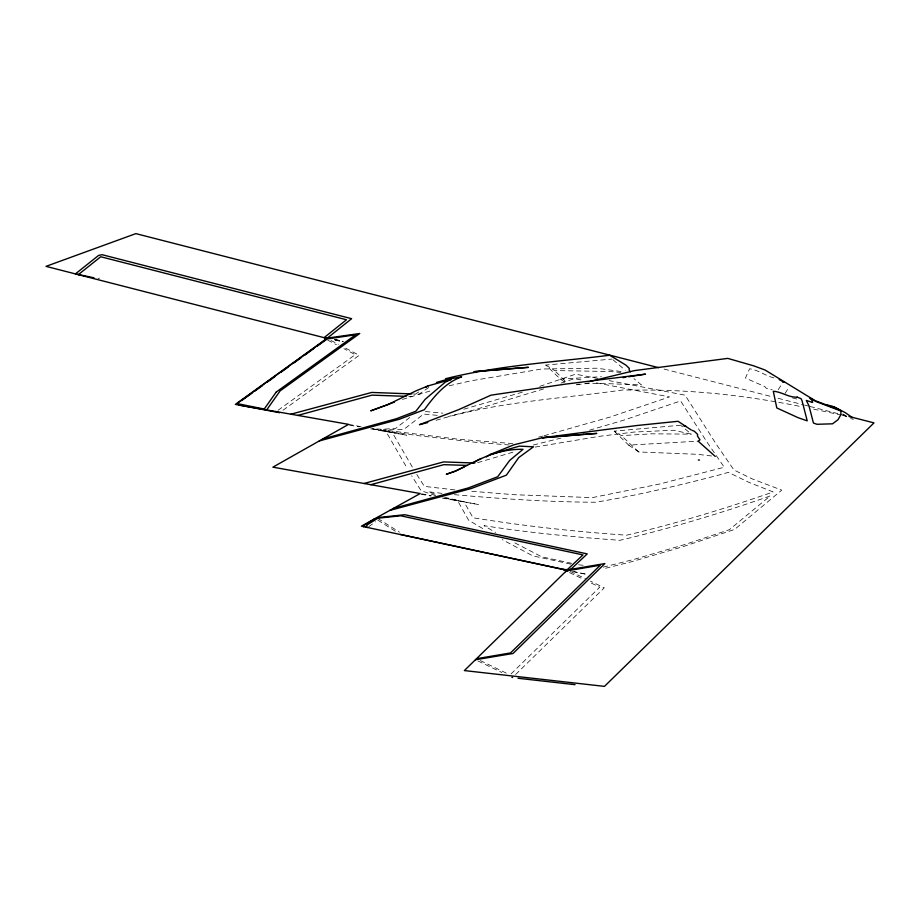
<?xml version="1.0" encoding="UTF-8"?>
<svg xmlns="http://www.w3.org/2000/svg" width="920" height="920" viewBox="0 0 920 920"><rect width="100%" height="100%" fill="white"/><g stroke="black" fill="none" stroke-linecap="round" stroke-linejoin="round"><path stroke-width="0.69" stroke-dasharray="4.6 3.45" d="M778.228 389.747L782.264 383.306M785.093 393.403L788.578 387.86M511.037 673.923L599.759 587.19L588.432 581.716M515.637 674.486L604.279 587.834L590.456 581.153M409.768 417.427L395.565 428.455L381.524 429.272L371.921 428.524M278.036 410.308L355.247 354.66L343.976 348.714M283.049 410.205L359.202 355.315L344.471 347.541M368.793 526.677L375.578 521.766M418.796 391.943L411.631 396.543L408.802 396.44M428.685 387.515L419.083 394.185L413.344 393.967M97.991 278.645L99.532 278.082M522.353 392.173L461.771 409.814M539.741 386.377L575.587 374.175L598.057 378.476M543.616 388.918L473.662 410.113L448.649 416.415M561.062 383.099L574.482 378.626L583.452 380.385M402.431 399.406L432.469 390.287M477.629 462.679L515.545 451.398M589.456 430.203L623.116 420.371L680.616 400.947L706.824 441.841L724.258 467.233L659.847 483.966L592.273 497.628L514.188 494.707L469.027 491.061M436.091 420.325C496.777 401.775 560.579 398.797 623.105 389.93L633.317 390.114C689.655 389.263 745.936 395.312 801.09 406.628M538.637 437.115L542.697 436.091M544.053 435.746L610.132 417.047L669.542 396.911L594.366 382.49M533.278 445.05L560.901 438.104M603.232 567.134L633.776 559.441L684.928 544.502L729.399 529.69L770.293 495.857L766.935 497.11C718.658 513.877 669.668 528.574 619.931 540.316C574.471 537.05 529.046 532.749 484.012 525.676L495.569 532.484M605.601 568.249L631.407 561.764L682.559 546.813L734.62 529.425L781.735 490.141L752.088 478.848L733.976 470.028L716.289 444.268L685.101 395.174L609.281 380.638M576.621 384.721L579.381 384.042M449.155 385.791L470.465 380.903L541.639 369.012L596.723 368.207L621.621 371.588M535.21 447.074L599.231 436.344L634.144 432.043L673.601 430.238L691.276 434.136L681.363 425.822M576.656 384.836L583.683 383.743M585.085 383.525L589.294 382.869M680.904 425.19L614.203 431.135L621.414 435.631L651.74 433.815L691.242 434.136M564.639 382.007L560.314 379.063L545.824 365.067L611.926 359.065M560.314 379.063L601.415 376.717M614.203 431.135L628.682 445.119L698.142 441.163M584.717 383.766L597.379 383.295L641.389 384.916L633.995 378.672M545.824 365.067L554.599 370.553L609.557 371.496L620.793 372.428M628.682 445.119L638.756 451.961L697.325 454.296L712.494 456.09M512.854 443.601L459.298 439.334L383.18 429.996L403.995 429.284L423.637 414.069L437.529 415.368M509.22 444.969L476.433 442.359L417.139 435.551L380.443 430.019L392.276 432.526L413.195 468.556M454.388 494.672C501.377 498.824 548.504 502.044 595.688 502.228C637.779 495.351 679.282 485.346 720.532 474.628L728.352 472.351L748.627 482.229L773.133 491.935L771.673 492.476C724.017 509.013 675.694 523.606 626.589 535.198C575.172 531.668 523.905 526.01 473.029 517.753L463.979 501.803L445.567 497.524M425.362 411.539L442.865 413.172M578.565 564.822L584.039 565.34M454.917 489.923L424.327 486.369L416.081 473.363M442.025 493.338L428.409 491.763L436.195 494.649M349.428 425.132L359.317 426.868M370.622 428.858L406.605 435.206L372.059 428.754M421.095 494.258L430.974 496.029M442.267 498.053L478.342 504.516L443.716 497.973M348.599 424.361L361.019 426.684M421.578 493.798L431.273 495.627M813.625 409.147L840.983 414.966M572.528 571.458L586.741 574.379L574.103 571.676M335.006 339.952L343.206 341.676M335.064 340.101L341.722 341.492M570.688 564.109L532.91 555.898L502.205 539.626M571.722 563.327L541.615 556.761L512.923 541.891M373.117 428.823L385.871 431.33L407.387 468.613M664.102 369.07L772.524 396.865M778.078 398.291L803.102 404.708M804.494 405.065L808.668 406.134M810.06 406.49L837.856 413.62M843.421 415.046L846.193 415.759M334.397 339.181L342.723 341.32M334.834 339.399L343.16 341.538M792.35 397.865L797.812 399.28M842.306 415.311L847.584 416.679L842.743 413.977M435.666 495.638L421.107 490.693L411.677 475.801M443.888 497.777L457.55 500.583L468.625 520.226L485.219 530M850.655 418.508L853.404 419.359M773.938 377.878C765.382 375.877 758.356 369.966 749.593 368.759L745.453 378.062L764.865 386.596L766.199 388.205L772.259 389.85M570.342 571.435L585.419 578.726M569.56 572.596L583.395 579.278M480.366 660.583L507.437 673.67M477.951 660.962L501.86 672.52M330.97 340.423L338.341 344.31M327.692 340.124L336.455 344.747M842.697 414.334L847.515 417.209M377.878 518.454L399.441 532.174M377.844 520.134L395.542 531.38M612.984 359.754L625.266 370.219M638.756 451.961L621.414 435.631M564.857 380.788L554.599 370.553"/><path stroke-width="1.38" d="M840.903 414.264L840.891 410.987L816.166 401.603L809.795 397.9L812.406 400.913L812.555 402.442M266.685 409.917L280.117 390.885L359.743 333.5L326.312 338.238L327.29 338.479M840.903 414.621L838.051 419.681L832.531 423.809L817.018 424.292L813.429 423.039L808.99 405.812L806.311 400.43L812.532 402.442M78.303 274.643L100.728 256.749L346.495 319.757L324.058 337.663L326.796 338.238M241.638 400.579L252.091 393.047M254.414 391.368L262.556 385.514M267.202 382.168L275.333 376.303M281.14 372.117L288.109 367.091M293.917 362.905L300.886 357.88M304.37 355.373L313.662 348.668M317.147 346.161L326.439 339.468M373.002 520.122L375.268 518.477L363.929 525.504L363.135 526.55L363.894 526.7M425.741 387.412L428.065 385.894L451.248 379.408L445.199 382.202L425.109 399.372L415.851 411.24L396.405 418.726L322.793 438.955M486.381 456.906L489.75 454.698L513.854 444.808L542.283 437.747L637.422 425.454L678.051 421.291L691.161 429.928M472.178 463.392C487.428 454.376 505.31 448.971 523.043 449.316L509.714 460.391L497.708 476.744L468.222 487.968L393.38 508.426M481.24 458.436L456.147 470.729L446.338 474.283L454.802 471.442L464.289 466.831M428.065 385.894L415.955 390.862L387.768 404.662L370.76 410.837L394.507 402.074M436.436 382.455L447.58 379.235L461.702 376.901C445.671 382.317 434.01 396.428 424.327 409.733L399.475 419.221L319.286 440.933M489.75 454.698L519.455 446.119L533.496 446.809L518.742 457.573L506.368 475.168L471.293 488.508L389.804 510.416M364.055 483.483L443.566 461.921L474.892 463.036M370.863 484.702L443.808 464.669L467.371 465.405M290.938 414.195L371.749 392.437L411.907 393.921M297.827 415.414L372.002 395.14L405.973 396.336M427.765 422.51L419.44 424.695L458.758 409.607L490.947 395.186L564.466 384.261L645.506 374.141L628.636 376.763M445.487 378.741C499.146 365.297 554.875 362.135 609.684 355.235L625.956 365.159L629.292 368.391L629.061 369.932L630.338 371.853M590.421 381.351L634.558 370.587L727.777 358.386L753.698 365.838L765.037 370.001L815.166 400.671L839.856 410.021L832.094 406.088L826.838 404.984M566.237 570.986L600.288 565.202L510.554 652.924L476.491 658.72M475.444 659.744L513.015 653.499L604.865 563.569L568.79 569.698L563.327 569.503L567.318 570.354L566.708 570.239L582.992 554.909L400.706 515.786L377.89 518.202L367.735 524.503L365.746 527.102L367.655 527.493M623.024 377.637L625.83 377.2M782.943 382.237L783.782 382.11L779.182 379.558M376.683 517.695L404.742 514.728L587.236 553.897L571.285 568.905L565.582 571.63M698.303 459.977L699.499 460.103M511.934 677.384L512.578 677.476M518.029 678.258L575.058 684.687M238.82 405.053L279.588 412.7M94.012 277.805L75.417 273.907L98.555 255.438L102.085 254.702L351.647 318.688L326.945 338.399L235.37 404.397L348.599 424.361L272.895 467.164L420.198 493.534L361.41 526.171L566.95 570.285L464.358 670.577L604.463 686.377L874 422.878L848.976 416.472M327.083 338.433L46 266.363L135.861 233.623L658.536 367.643M683.433 425.741L685.952 426.282M400.257 534.37L567.111 570.181M692.219 430.364L694.324 431.227L697.67 434.447L697.44 435.988L699.982 439.841L698.142 441.163L715.254 456.423M833.876 406.755L845.169 412.574L852.518 417.691M276.218 392.058L264.224 409.043L237.003 403.546L326.45 339.089L355.729 334.742L276.218 392.058M515.131 368.334L473.903 371.68L528.436 367.344L515.131 368.334M583.51 434.389L542.283 437.747L596.804 433.412L583.51 434.389M797.237 397.141C788.601 397.635 781.678 391.736 773.294 391.264L776.802 407.951L798.043 417.657L807.231 420.865L802.021 400.671L801.101 398.716L797.237 397.141"/></g></svg>
